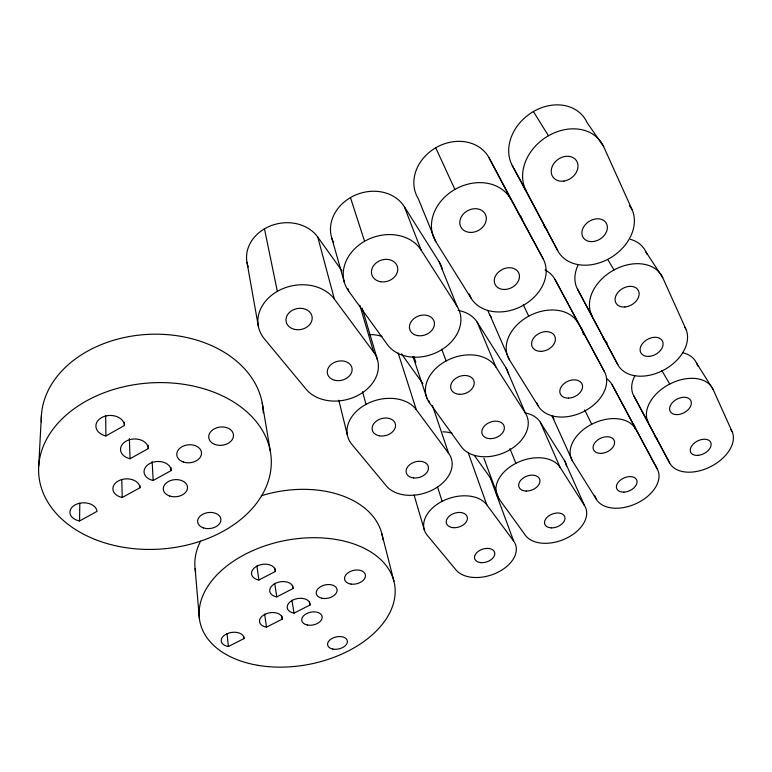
<?xml version="1.0" encoding="UTF-8"?>
<svg xmlns="http://www.w3.org/2000/svg" width="772" height="772" viewBox="0 0 772 772"><rect width="100%" height="100%" fill="white"/><g stroke="black" fill="none" stroke-linecap="round" stroke-linejoin="round"><path stroke-width="1.16" d="M79.564 520.955A13.549 9.245 -1.6 0 1 70.127 510.601A13.549 9.245 -1.6 0 1 84.312 502.804A13.549 9.245 -1.6 0 1 96.983 511.382L79.564 520.955L79.815 503.228M38.716 466.172L41.418 415.413M124.475 425.468A14.292 10.48 -0.8 0 0 111.303 415.471A14.292 10.48 -0.8 0 0 96.162 424.021A14.292 10.48 -0.8 0 0 105.889 435.958L124.475 425.468L124.379 422.236M148.32 448.532A13.915 10.065 -2.5 0 0 135.679 438.998A13.915 10.065 -2.5 0 0 120.799 447.287A13.915 10.065 -2.5 0 0 130.053 458.713L148.32 448.532L148.156 445.309M139.954 487.75A13.549 9.496 -2.9 0 0 127.592 478.862A13.549 9.496 -2.9 0 0 113.156 486.804A13.549 9.496 -2.9 0 0 122.227 497.496L139.954 487.75L139.867 485.569M171.123 470.602A13.558 9.669 -4.1 0 0 158.984 461.492A13.558 9.669 -4.1 0 0 144.364 469.54A13.558 9.669 -4.1 0 0 153.165 480.483L171.123 470.602L170.892 467.378M275.343 571.473A12.024 7.894 -9.7 0 0 265.365 564.178A12.024 7.894 -9.7 0 0 251.952 571.135A12.024 7.894 -9.7 0 0 258.871 580.013L275.343 571.473L274.851 568.288M293.003 588.563A11.783 7.604 -10.4 0 0 283.372 581.557A11.783 7.604 -10.4 0 0 270.171 588.341A11.783 7.604 -10.4 0 0 276.781 596.891L293.003 588.563L292.472 585.398M243.952 638.589A11.474 7.093 -8.8 0 0 234.225 632.229A11.474 7.093 -8.8 0 0 221.564 638.666A11.474 7.093 -8.8 0 0 228.396 646.502L243.952 638.589L243.701 636.466M282.272 619.115A11.512 7.237 -10.1 0 0 272.786 612.534A11.512 7.237 -10.1 0 0 259.932 619.067A11.512 7.237 -10.1 0 0 266.475 627.144L282.272 619.115L281.78 615.94M309.997 605.016A11.541 7.334 -11.1 0 0 300.694 598.281A11.541 7.334 -11.1 0 0 287.695 604.891A11.541 7.334 -11.1 0 0 294.035 613.132L309.997 605.016L309.437 601.87M334.401 299.14L373.658 352.128A39.382 30.33 -14 0 1 358.883 394.878A39.382 30.33 -14 0 1 306.214 389.32L264.323 338.802A41.292 33.235 -11.6 0 1 277.592 291.218A41.292 33.235 -11.6 0 1 334.401 299.14L317.746 237.062A38.436 32.405 -10.8 0 0 269.37 226.36A38.436 32.405 -10.8 0 0 248.217 266.871M416.301 409.681L448.609 453.28A35.801 25.1 -16.8 0 1 433.179 489.622A35.801 25.1 -16.8 0 1 386.328 485.916L351.781 444.247A37.336 27.3 -15.8 0 1 366.227 404.258A37.336 27.3 -15.8 0 1 416.301 409.681L398.12 352.929M486.804 504.84L513.641 541.056A32.733 20.931 -18.2 0 1 497.959 572.235A32.733 20.931 -18.2 0 1 456.001 569.929L427.244 535.247A33.997 22.6 -17.7 0 1 442.288 501.26A33.997 22.6 -17.7 0 1 486.804 504.84L468.064 452.334M347.989 288.767L348.645 291.073L387.37 344.573A40.057 31.276 -20.2 0 0 439.586 350.932A40.057 31.276 -20.2 0 0 457.005 306.185L439.171 261.891L404.306 206.626A39.806 33.736 -19.9 0 0 352.794 196.32A39.806 33.736 -19.9 0 0 333.639 242.64M428.653 400.417L429.406 402.666L461.241 446.66A36.448 25.746 -20.9 0 0 507.687 450.983A36.448 25.746 -20.9 0 0 525.356 413.068L506.027 367.877L477.154 322.117A36.236 27.802 -21.1 0 0 458.057 310.402M483.909 458.201L498.886 498.673L525.317 535.208A33.321 21.394 -21.1 0 0 566.909 537.997A33.321 21.394 -21.1 0 0 584.51 505.563L564.371 460.373L540.265 422.149A33.138 23.121 -21.4 0 0 525.607 412.991M317.746 237.062L341.957 270.827M401.469 353.837L422.911 383.742M474.404 455.548L490.22 477.617A30.909 21.008 -18.4 0 1 491.243 479.248M603.704 146.709L587.096 122.574A43.328 35.242 -37 0 0 533.655 111.4A43.328 35.242 -37 0 0 512.212 165.43L557.722 250.649A42.537 32.501 -32.9 0 0 608.857 258.745A42.537 32.501 -32.9 0 0 632.075 209.656L603.704 146.709A44.757 35.744 -35.7 0 0 548.738 135.592A44.757 35.744 -35.7 0 0 526.089 190.645L557.722 250.649M629.402 205.661L632.075 209.656M630.406 239.301A39.005 28.931 -31.3 0 1 645.981 252L662.733 277.679L685.845 328.968A38.426 26.702 -29.2 0 1 663.302 370.29A38.426 26.702 -29.2 0 1 617.803 364.625L577.485 289.133A39.005 28.931 -31.3 0 1 577.9 265.375M684.561 326.961L685.845 328.968M404.306 206.626L421.116 250.06L457.005 306.185M477.154 322.117L495.923 367.038L525.356 413.068M540.265 422.149L560.125 467.427L584.51 505.563M682.95 352.785A35.396 23.932 -28.3 0 1 696.508 363.052L713.067 389.368L732.107 431.625A34.952 22.127 -27 0 1 710.394 466.77A34.952 22.127 -27 0 1 669.633 462.92L633.629 395.544A35.396 23.932 -28.3 0 1 634.902 375.655M435.852 241.713L471.161 298.378A41.099 32.009 -26.8 0 0 522.866 305.577A41.099 32.009 -26.8 0 0 543.092 258.716L489.052 157.797A40.868 34.489 -29.7 0 0 435.977 147.645A40.868 34.489 -29.7 0 0 418.241 198.597L435.852 241.713A43.097 35.242 -28.1 0 1 455.171 189.294A43.097 35.242 -28.1 0 1 510.832 199.282L543.092 258.716M487.817 310.421A37.114 28.371 -26.7 0 0 489.988 315.101L509.433 359.8L538.373 406.246A37.317 26.287 -25.1 0 0 584.356 411.225A37.317 26.287 -25.1 0 0 604.399 371.641L555.078 279.551A37.114 28.371 -26.7 0 0 545.061 269.949M553.978 419.022L552.105 415.983L572.534 461.087L596.505 499.552A34.055 21.799 -24.1 0 0 637.701 502.861A34.055 21.799 -24.1 0 0 657.3 469.096L612.119 384.726A33.871 23.546 -25.1 0 0 606.493 378.589M533.384 111.554L548.448 135.756M730.843 429.599L732.107 431.625M489.988 315.101L491.253 317.157M608.075 260.077L614.02 269.959M661.826 370.57L669.749 384.022M512.212 165.43L526.089 190.645M577.485 289.133L617.803 364.625M633.629 395.544L669.633 462.92M555.078 279.551L604.399 371.641M612.119 384.726L657.3 469.096M489.052 157.797L510.832 199.282M584.665 409.874L591.69 424.253M523.3 304.815L528.723 316.182M435.726 147.79L454.901 189.449M594.537 495.257L596.505 499.552M645.981 252L646.965 254.171M696.508 363.052L697.975 366.295M536.907 402.955L538.373 406.246M469.299 293.978L471.161 298.378M509.974 448.628L515.841 463.345M490.22 477.617L513.641 541.056M441.777 349.214L446.1 360.958M432.445 405.464L448.609 453.28M413.946 356.635L415.828 362.251M413.02 356.664L426.926 398.178M350.459 197.593L364.577 241.289M437.444 486.601L442.115 501.346M362.174 308.144L377.469 359.771M359.82 305.191L373.658 352.128M414.072 494.977L424.253 529.679M331.651 237.718L344.418 282.523M362.57 391.674L366.015 404.364M381.85 533.732L393.923 581.181M338.812 400.205L347.342 434.983M264.458 228.84L277.341 291.353M246.963 262.229L258.282 325.967M262.219 402.916L270.297 451.089M291.884 600.085L294.035 613.132M274.784 583.786L276.781 596.891M264.632 614.01L266.475 627.144M256.912 566.001L258.871 580.013M227.016 633.58L228.396 646.502M195.104 568.665L199.388 618.42M152.142 461.55L153.165 480.483M129.387 438.583L130.053 458.713M121.783 479.576L122.227 497.496M105.677 415.847L105.889 435.958M520.675 216.102A39.063 31.488 -28 0 1 522.837 221.477M509.433 359.8A38.947 28.68 -25.8 0 1 528.955 316.057A38.947 28.68 -25.8 0 1 578.025 323.053M581.191 327.695A35.628 26.113 -25.9 0 1 583.4 334.672M429.406 402.666A38.002 28.062 -20.7 0 1 446.322 360.842A38.002 28.062 -20.7 0 1 495.923 367.038M506.027 367.877A34.817 25.611 -21.3 0 1 508.632 374.517M572.534 461.087A35.396 23.594 -24.5 0 1 591.883 424.156A35.396 23.594 -24.5 0 1 635.51 428.952M633.87 424.841A32.636 21.828 -24.7 0 1 635.279 428.595M498.886 498.673A34.615 23.141 -21.1 0 1 516.024 463.258A34.615 23.141 -21.1 0 1 560.125 467.427M564.371 460.373A31.951 21.452 -21.5 0 1 566.455 465.979M348.645 291.073A41.958 34.393 -19.4 0 1 364.847 241.134A41.958 34.393 -19.4 0 1 421.116 250.06M439.171 261.891A38.098 30.822 -20.7 0 1 442.443 269.833M546.798 229.545A41.234 32.154 -33.9 0 1 543.507 224.739M591.96 315.594A40.183 29.133 -30.6 0 1 614.251 269.824A40.183 29.133 -30.6 0 1 662.733 277.679M607.188 343.058A37.346 26.586 -29.8 0 1 603.212 337.895M648.287 422.429A36.381 23.961 -27.8 0 1 669.942 383.925A36.381 23.961 -27.8 0 1 713.067 389.368M657.348 439.297A34.045 22.147 -27.4 0 1 654.984 436.016M369.392 334.604A34.981 26.972 -15.8 0 1 381.966 336.399M442.848 431.847A32.038 22.591 -17.9 0 1 451.948 433.16M41.36 421.946A111.043 82.43 -2.9 0 1 149.565 334.305A111.043 82.43 -2.9 0 1 263.242 412.856M261.361 495.749A95.081 63.256 -10.7 0 1 382.941 539.879M195.605 571.869A95.081 63.256 -10.7 0 1 200.575 541.124M504.357 289.49A13.153 10.239 -26.8 0 0 518.823 273.143A13.153 10.239 -26.8 0 0 497.419 273.163A13.153 10.239 -26.8 0 0 504.357 289.49M470.688 232.43A13.79 11.271 -28.1 0 0 485.549 214.751A13.79 11.271 -28.1 0 0 462.939 214.491A13.79 11.271 -28.1 0 0 470.688 232.43M568.481 398.13A11.937 8.405 -25.1 0 0 582.098 384.186A11.937 8.405 -25.1 0 0 562.942 384.659A11.937 8.405 -25.1 0 0 568.481 398.13M540.873 351.356A12.458 9.177 -25.7 0 0 554.865 336.399A12.458 9.177 -25.7 0 0 534.745 336.679A12.458 9.177 -25.7 0 0 540.873 351.356M489.93 438.641A11.657 8.231 -20.9 0 0 504.058 425.932A11.657 8.231 -20.9 0 0 485.289 425.15A11.657 8.231 -20.9 0 0 489.93 438.641M459.34 394.309A12.159 8.975 -20.7 0 0 473.854 380.721A12.159 8.975 -20.7 0 0 454.119 379.67A12.159 8.975 -20.7 0 0 459.34 394.309M623.94 492.111A10.895 6.977 -24.1 0 0 636.746 480.097A10.895 6.977 -24.1 0 0 619.491 480.879A10.895 6.977 -24.1 0 0 623.94 492.111M601.079 453.367A11.329 7.546 -24.5 0 0 614.232 440.571A11.329 7.546 -24.5 0 0 596.196 441.237A11.329 7.546 -24.5 0 0 601.079 453.367M551.507 527.874A10.663 6.842 -21.1 0 0 564.776 516.844A10.663 6.842 -21.1 0 0 547.937 516.555A10.663 6.842 -21.1 0 0 551.507 527.874M526.108 491.06A11.078 7.402 -21 0 0 539.734 479.354A11.078 7.402 -21 0 0 522.113 478.872A11.078 7.402 -21 0 0 526.108 491.06M417.787 335.646A12.815 10.007 -20.2 0 0 434.231 321.905A12.815 10.007 -20.2 0 0 413.773 318.74A12.815 10.007 -20.2 0 0 417.787 335.646M380.519 281.712A13.423 11.001 -19.4 0 0 397.493 266.929A13.423 11.001 -19.4 0 0 375.8 263.233A13.423 11.001 -19.4 0 0 380.519 281.712M593.697 241.482A13.606 10.393 -32.9 0 0 606.107 222.896A13.606 10.393 -32.9 0 0 584.095 226.254A13.606 10.393 -32.9 0 0 593.697 241.482M563.859 181.073A14.321 11.435 -35.7 0 0 576.568 160.885A14.321 11.435 -35.7 0 0 553.389 164.253A14.321 11.435 -35.7 0 0 563.859 181.073M649.339 356.355A12.294 8.54 -29.2 0 0 662.521 341.195A12.294 8.54 -29.2 0 0 642.97 342.98A12.294 8.54 -29.2 0 0 649.339 356.355M624.905 306.986A12.854 9.322 -30.6 0 0 638.454 290.677A12.854 9.322 -30.6 0 0 617.957 292.385A12.854 9.322 -30.6 0 0 624.905 306.986M698.322 455.335A11.184 7.073 -27 0 0 710.703 442.346A11.184 7.073 -27 0 0 693.044 444.267A11.184 7.073 -27 0 0 698.322 455.335M678.144 414.564A11.638 7.662 -27.8 0 0 690.863 400.697A11.638 7.662 -27.8 0 0 672.431 402.569A11.638 7.662 -27.8 0 0 678.144 414.564M413.599 477.936A11.455 8.029 -16.8 0 0 428.277 466.471A11.455 8.029 -16.8 0 0 409.932 464.522A11.455 8.029 -16.8 0 0 413.599 477.936M379.12 435.755A11.947 8.733 -15.8 0 0 395.486 424.552A11.947 8.733 -15.8 0 0 376.861 420.74A11.947 8.733 -15.8 0 0 379.12 435.755M480.946 562.643A10.47 6.697 -18.2 0 0 494.707 552.636A10.47 6.697 -18.2 0 0 478.312 551.314A10.47 6.697 -18.2 0 0 480.946 562.643M453.135 527.672A10.876 7.228 -17.7 0 0 467.292 517.076A10.876 7.228 -17.7 0 0 450.095 515.503A10.876 7.228 -17.7 0 0 453.135 527.672M335 380.326A12.593 9.698 -14 0 0 352.022 368.225A12.593 9.698 -14 0 0 332.057 363.776A12.593 9.698 -14 0 0 335 380.326M294.431 329.364A13.211 10.625 -11.6 0 0 312.033 316.404A13.211 10.625 -11.6 0 0 290.803 311.319A13.211 10.625 -11.6 0 0 294.431 329.364M95.052 539.454A116.495 83.241 -3.9 0 0 271.3 463.499A116.495 83.241 -3.9 0 0 98.517 395.013A116.495 83.241 -3.9 0 0 95.052 539.454M214.963 444.469A12.429 9.158 -6.9 0 0 233.501 435.447A12.429 9.158 -6.9 0 0 214.877 428.557A12.429 9.158 -6.9 0 0 214.963 444.469M183.196 461.955A12.41 9.003 -5.4 0 0 201.531 453.039A12.41 9.003 -5.4 0 0 182.713 446.361A12.41 9.003 -5.4 0 0 183.196 461.955M169.657 496.01A12.149 8.56 -5.2 0 0 187.528 487.393A12.149 8.56 -5.2 0 0 169.029 481.188A12.149 8.56 -5.2 0 0 169.657 496.01M203.557 527.932A11.696 8.038 -7.1 0 0 220.917 519.681A11.696 8.038 -7.1 0 0 203.335 513.969A11.696 8.038 -7.1 0 0 203.557 527.932M257.8 665.31A99.125 63.063 -11 0 0 394.569 584.211A99.125 63.063 -11 0 0 239.05 557.683A99.125 63.063 -11 0 0 257.8 665.31M350.98 584.086A10.634 6.88 -13.2 0 0 365.378 574.812A10.634 6.88 -13.2 0 0 348.635 572.399A10.634 6.88 -13.2 0 0 350.98 584.086M321.847 598.242A10.586 6.794 -12.1 0 0 337.094 589.924A10.586 6.794 -12.1 0 0 321.017 586.44A10.586 6.794 -12.1 0 0 321.847 598.242M307.324 625.002A10.393 6.514 -11.6 0 0 322.204 616.944A10.393 6.514 -11.6 0 0 306.349 613.721A10.393 6.514 -11.6 0 0 307.324 625.002M332.867 649.078A10.075 6.147 -12.4 0 0 347.41 641.339A10.075 6.147 -12.4 0 0 332.182 638.376A10.075 6.147 -12.4 0 0 332.867 649.078"/></g></svg>
